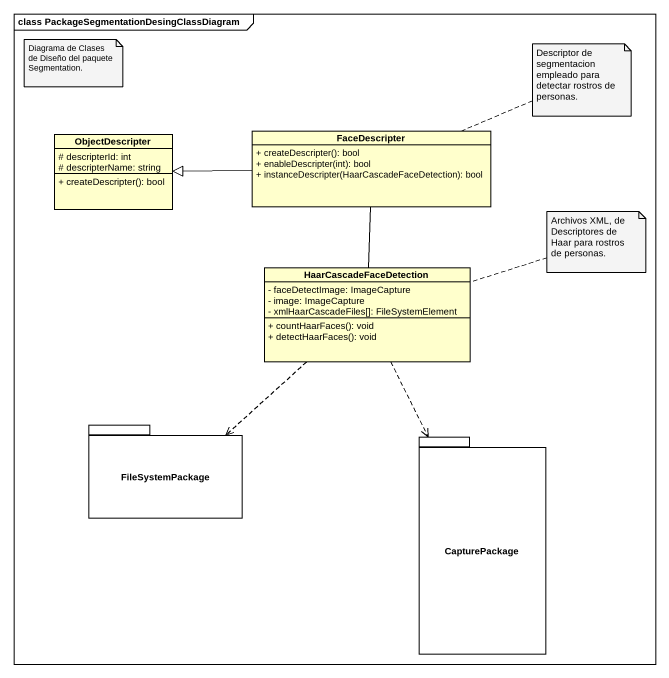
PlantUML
@startuml
mainframe class PackageSegmentationDesingClassDiagram
hide circle
hide empty members
skinparam classAttributeIconSize 0
class ObjectDescripter {
  # descripterId: int
  # descripterName: string
  + createDescripter(): bool
}
class FaceDescripter {
  + createDescripter(): bool
  + enableDescripter(int): bool
  + instanceDescripter(HaarCascadeFaceDetection): bool
}
class HaarCascadeFaceDetection {
  - faceDetectImage: ImageCapture
  - image: ImageCapture
  - xmlHaarCascadeFiles[]: FileSystemElement
  + countHaarFaces(): void
  + detectHaarFaces(): void
}
package FileSystemPackage {
}
package CapturePackage {
}
FaceDescripter -left-|> ObjectDescripter
FaceDescripter -- HaarCascadeFaceDetection
HaarCascadeFaceDetection ..> FileSystemPackage
HaarCascadeFaceDetection ..> CapturePackage
note as N1
  Diagrama de Clases de Diseño del paquete Segmentation.
end note
note right of FaceDescripter : Descriptor de segmentacion empleado para detectar rostros de personas.
note right of HaarCascadeFaceDetection : Archivos XML, de Descriptores de Haar para rostros de personas.
@enduml
